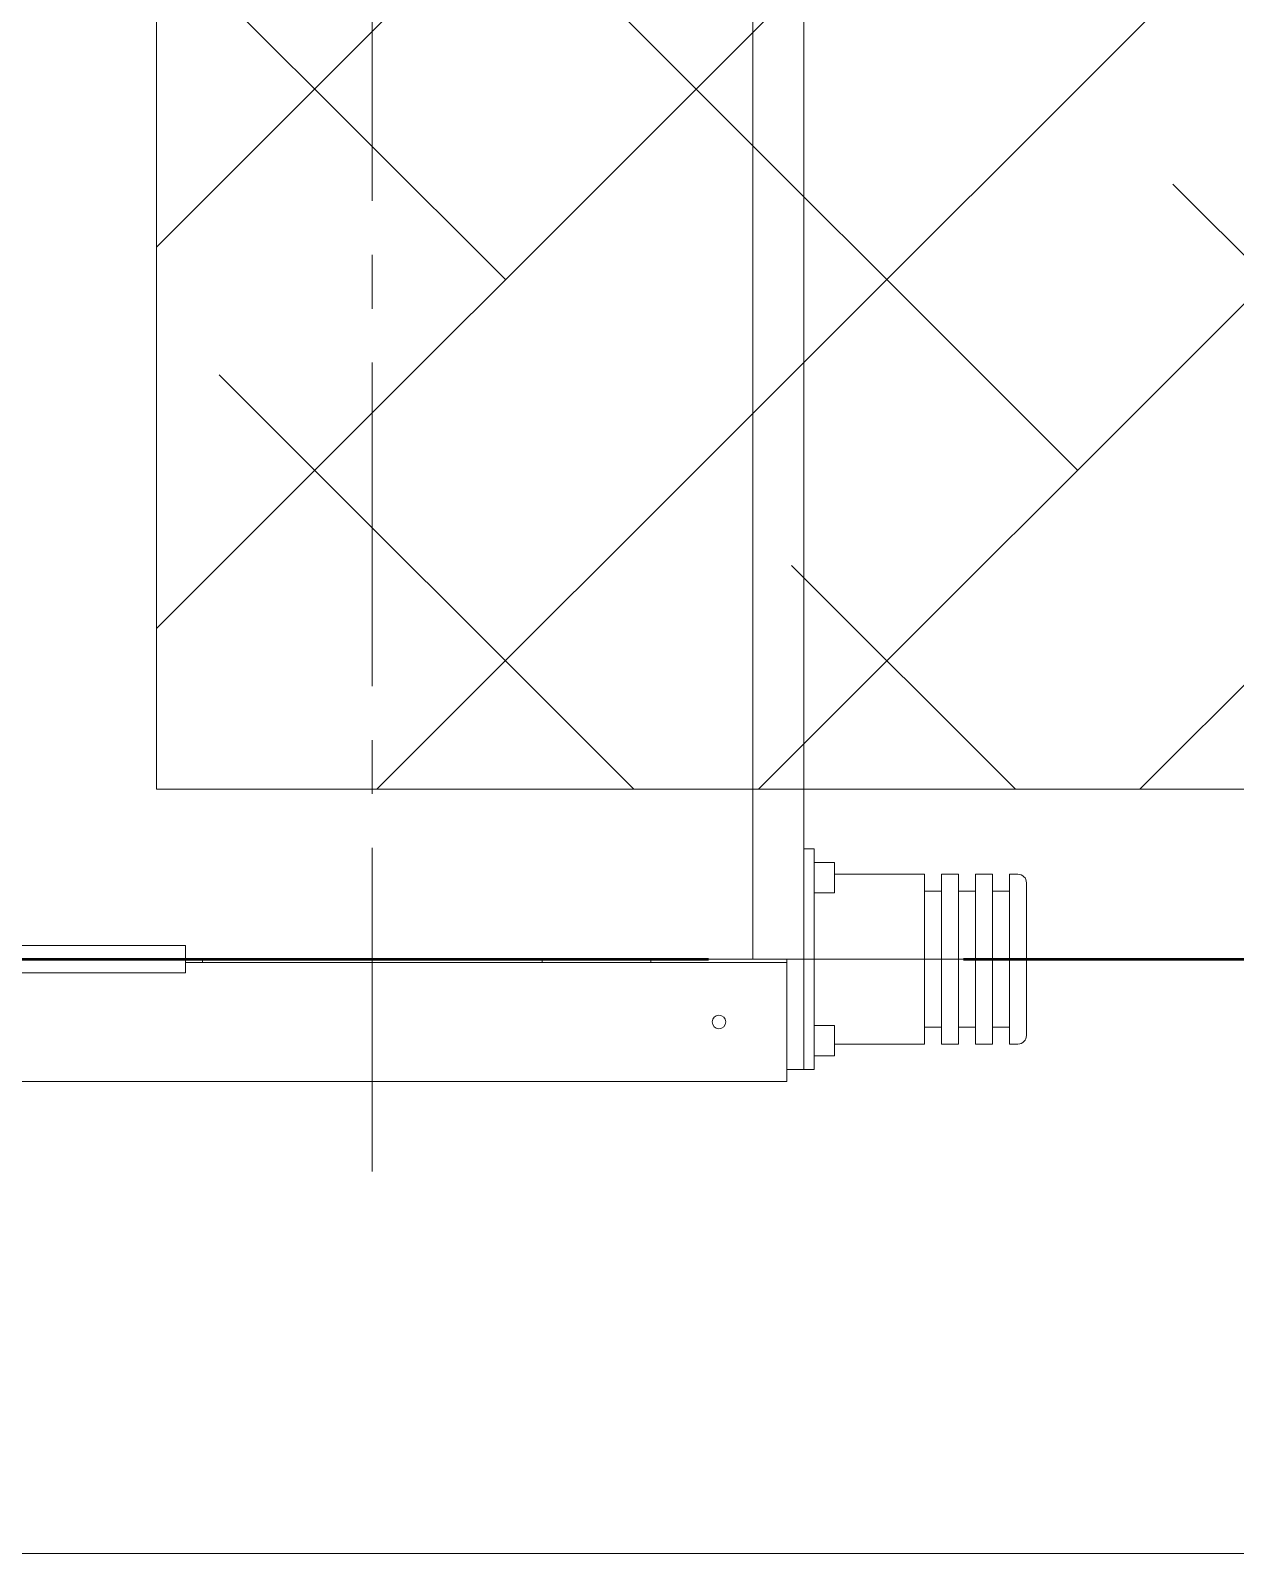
# Model space of a CAD drawing. Header units: millimetres. Extents: x 163705 to 1616509, y 81827 to 302547.
# Drawn here: x 1352692 to 1353401, y 142710 to 143606 of the extents above; entities that cross this region are included whole.
import ezdxf

# ---------------------------------------------------------------- set-up
doc = ezdxf.new("R2010")
doc.units = ezdxf.units.MM
doc.header["$LTSCALE"] = 10
doc.linetypes.add('ACAD_ISO02W100', pattern=[15, 12, -3])
doc.linetypes.add('CENTER2', pattern=[28.575000000000003, 19.05, -3.175, 3.175, -3.175])
for name, color, linetype, lineweight in [('1-中心线', 1, 'CENTER2', 0), ('1-填充', 8, 'Continuous', 18), ('1-护栏', 4, 'Continuous', 18), ('1-设备轮廓', 2, 'Continuous', 18)]:
    doc.layers.add(name, color=color, linetype=linetype, lineweight=lineweight)

# ---------------------------------------------------------------- blocks, each defined once
blk = doc.blocks.new('G$CE9C43516')
for p, q in [((2921, 2280), (2921, 280)), ((2921, 2280), (2921, 280)), ((2951, 2280), (2951, 280)), ((2957, 345), (2951, 345)), ((2957, 345), (2957, 215)), ((2968.899999999965, 337), (2957, 337)), ((2969, 336.8999999999942), (2969, 319.1033779894351)), ((3022, 330), (2969, 330)), ((3022, 230), (3022, 330)), ((3042, 330), (3032, 330)), ((3032, 230), (3032, 330)), ((3042, 230), (3042, 330)), ((3062, 330), (3052, 330)), ((3052, 230), (3052, 330)), ((3062, 230), (3062, 330)), ((3077, 330), (3072, 330)), ((3072, 230), (3072, 330)), ((3082, 235.0000000432774), (3082, 325)), ((2957, 319), (2968.899999999965, 319)), ((2969, 319.1033779894351), (2969, 319.1000000000058)), ((3032, 320), (3022, 320)), ((3052, 320), (3042, 320)), ((3072, 320), (3062, 320)), ((2437, 288), (2552.426594875404, 288)), ((2552.426594875404, 288), (2587, 288)), ((2587, 272), (2587, 288)), ((2921, 280), (2587, 280)), ((2597, 280), (2597, 278)), ((2797, 278), (2797, 280)), ((2857, 280), (3182, 280)), ((2861, 278), (2861, 280)), ((2951, 280), (2921, 280)), ((2941, 278), (2941, 280)), ((2951, 215), (2951, 280)), ((2437, 272), (2552.426594875404, 272)), ((2552.426594875404, 272), (2587, 272)), ((2587, 278), (2941, 278)), ((2941, 278), (2941, 211)), ((2968.899999999965, 241), (2957, 241)), ((2969, 240.8999999999942), (2969, 223.254790861829)), ((3022, 240), (3032, 240)), ((3042, 240), (3052, 240)), ((3062, 240), (3072, 240)), ((2969, 230), (3022, 230)), ((3032, 230), (3042, 230)), ((3052, 230), (3062, 230)), ((3072, 230), (3077, 230)), ((2957, 223), (2968.899999999965, 223)), ((2969, 223.254790861829), (2969, 223.1000000000058)), ((2941, 208), (1773.5, 208)), ((2951, 215), (2941, 215)), ((2941, 211), (2941, 208)), ((2957, 215), (2951, 215))]:
    blk.add_line(p, q)
blk.add_circle((2901, 243), 4)
for centre, radius, start, end in [((2968.899999999965, 336.8999999999942), 0.1000000000003638, 0, 90), ((3077, 325), 5, 0, 90), ((2968.899999999965, 319.1000000000058), 0.1000000000003638, 270, 0), ((2968.899999999965, 240.8999999999942), 0.1000000000003638, 0, 90), ((3077, 235), 5, 270, 0), ((2968.899999999965, 223.1000000000058), 0.1000000000003638, 270, 0)]:
    blk.add_arc(centre, radius, start, end)
at = {"layer": '1-中心线'}
blk.add_line((2697, 155), (2697, 2405), dxfattribs=at)
blk = doc.blocks.new('A$C642F63BD')
at = {"layer": '1-填充'}
h = blk.add_hatch(dxfattribs=at)
h.set_pattern_fill('ANSI38', color=256, scale=50)
h.set_pattern_definition([(45, (-1924.99928595731, -0.0002564871683716774), (-112.2532015133644, 112.2532015133644), []), (135, (-1924.99928595731, -0.0002564871683716774), (-336.7596045400932, 112.2532015133644), [396.875, -238.125])])
h.paths.add_polyline_path([(100.0003999569453, 1899.999830993067), (100.0003999569453, 99.99983082246035), (3975.000399954617, 99.99983082246035), (3975.000399954617, 1899.999830993067)])
h.paths.add_polyline_path([(1400.000399956945, 999.9998307028436, 0.6776078653042162), (839.30253058673, 776.2331790892844, 0.6776078653042158)], flags=16)
h.paths.add_polyline_path([(2750.000399956945, 1000.011354377493, 1), (3400.000399956945, 1000.011354377493, 1)], flags=16)
for points in [[(0.0003999569453299046, -0.0001691775396466255), (4075.000399954617, -0.0001691775396466255), (4075.000399954617, 1999.999830993067), (0.0003999569453299046, 1999.999830993067)], [(100.0003999569453, 99.99983082246035), (3975.000399954617, 99.99983082246035), (3975.000399954617, 1899.999830993067), (100.0003999569453, 1899.999830993067)]]:
    blk.add_lwpolyline(points, close=True, dxfattribs=at)

msp = doc.modelspace()

# ---------------------------------------------------------------- linework, layer by layer
at = {"layer": '1-中心线'}
msp.add_line((1345741.278160537, 143059.6317333492), (1397751.203336259, 143059.6317333492), dxfattribs=at)
at = {"layer": '1-护栏'}
msp.add_lwpolyline([(1356740.928494765, 150609.6317334515), (1349940.928494764, 150609.6317334515), (1349940.928494764, 142709.6317334515), (1356740.928494765, 142709.6317334515)], dxfattribs=at)
at = {"layer": '1-设备轮廓', "color": 5, "linetype": 'ACAD_ISO02W100', "lineweight": 50, "ltscale": 5}
msp.add_lwpolyline([(1350240.928494765, 143059.6317333492), (1393540.926102693, 143059.6317333492)], dxfattribs=at)

# ---------------------------------------------------------------- block references
msp.add_blockref('A$C642F63BD', (1352665.928094813, 143059.6319025267))
at = {"layer": '1-设备轮廓'}
msp.add_blockref('G$CE9C43516', (1350195.993344874, 142779.6317335198), dxfattribs=at)

doc.saveas('drawing.dxf')
